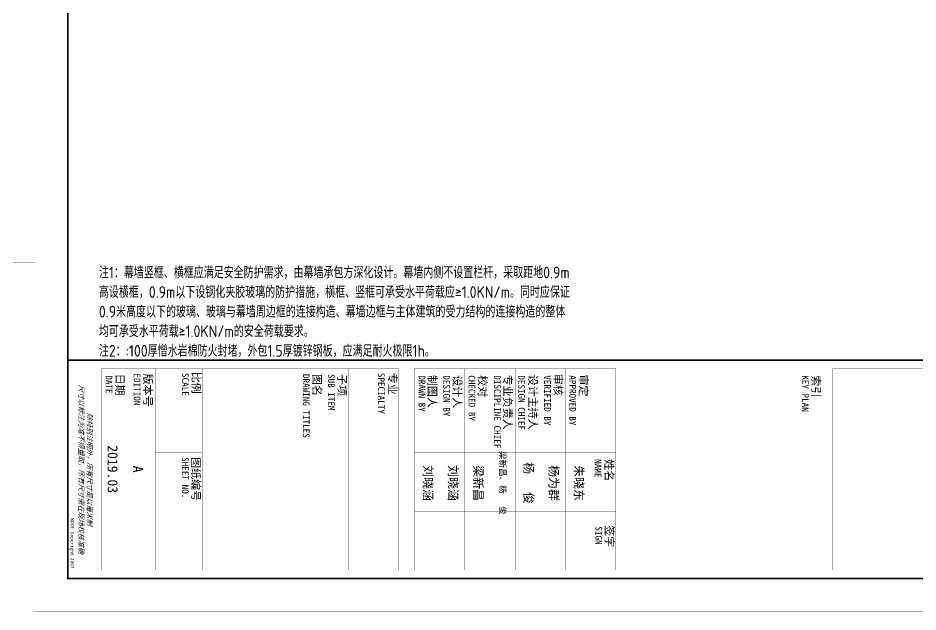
# Model space of a CAD drawing. Extents: x 198753 to 882193, y -399300 to 132460.
# Drawn here: x 366497 to 371862, y -209356 to -205816 of the extents above; entities that cross this region are included whole.
import ezdxf
from ezdxf.enums import TextEntityAlignment as Align

# ---------------------------------------------------------------- set-up
doc = ezdxf.new("R2010")
doc.units = 0
doc.header["$LTSCALE"] = 1000
doc.header["$MEASUREMENT"] = 0
for name, color, linetype in [('00-图签签名_10', 10, 'Continuous'), ('01-标注_符号', 200, 'Continuous'), ('A-C_玻璃幕墙', 140, 'Continuous')]:
    doc.layers.add(name, color=color, linetype=linetype)
doc.styles.get("Standard").update_dxf_attribs({"font": 'gbenor.shx', "bigfont": 'gbcbig.shx'})
doc.styles.add('华文细黑', font='STXIHEI.TTF', dxfattribs={"height": 10})
doc.styles.add('图签信息$0$华文细黑', font='STXIHEI.TTF', dxfattribs={"height": 10})

# ---------------------------------------------------------------- blocks, each defined once
blk = doc.blocks.new('图签信息$0$WDCE Copyright200X')
at = {"const_width": 0.016}
blk.add_lwpolyline([(-10.6, 1.26, 1), (-11.4, 1.26, 1)], format="xyb", close=True, dxfattribs=at)
at = {"style": '图签信息$0$华文细黑'}
for s, p in [('WDCE ', (-11.46, 0.5)), ('     Copyright ', (-3.51, 0.5))]:
    blk.add_text(s, height=1, dxfattribs=at).set_placement(p, align=Align.BOTTOM_RIGHT)
blk.add_text('c', height=0.6, dxfattribs=at).set_placement((-11.04, 1.35), align=Align.MIDDLE_CENTER)
blk.add_attdef('200X', text='', height=1, dxfattribs=at).set_placement((-0.45, 0.5), align=Align.BOTTOM_RIGHT)
blk = doc.blocks.new('图签信息')
at = {"const_width": 0.5}
blk.add_lwpolyline([(-65, 0), (0, 0), (0, 500.5), (-65, 500.5)], close=True, dxfattribs=at)
at = {"const_width": 0.05}
for points in [[(-62.5, 404.92), (-62.5, 227.83)], [(-62.5, 227.83), (-2.5, 227.83), (-2.5, 404.92)], [(-57.5, 234.85), (-7.5, 234.85)], [(-62.5, 227.83), (-2.5, 227.83)], [(-62.5, 217.74), (-2.5, 217.74)], [(-62.5, 103.26), (-2.5, 103.26), (-2.5, 163.26), (-62.5, 163.26), (-62.5, 103.26)], [(-37.5, 163.26), (-37.5, 103.26)], [(-20, 163.26), (-20, 103.26)], [(-62.5, 155.76), (-2.5, 155.76)], [(-62.5, 148.26), (-2.5, 148.26)], [(-62.5, 140.76), (-2.5, 140.76)], [(-62.5, 133.26), (-2.5, 133.26)], [(-62.5, 125.76), (-2.5, 125.76)], [(-62.5, 118.26), (-2.5, 118.26)], [(-62.5, 110.76), (-2.5, 110.76)], [(-62.5, 98.5), (-2.5, 98.5), (-2.5, 10), (-62.5, 10), (-62.5, 98.5)], [(-62.5, 83.5), (-2.5, 83.5)], [(-62.5, 76), (-2.5, 76)], [(-62.5, 40), (-2.5, 40)], [(-37.5, 40), (-37.5, 26)], [(-62.5, 26), (-2.5, 26)], [(-62.5, 18), (-2.5, 18)]]:
    blk.add_lwpolyline(points, dxfattribs=at)
blk.add_blockref('图签信息$0$WDCE Copyright200X', (-2.5, 0)).add_auto_attribs({'200X': '2007'})
at = {"style": '图签信息$0$华文细黑'}
for s, height, p in [('索引', 2.4, (-60.5, 224.14)), ('KEY PLAN', 2, (-60.5, 220.74)), ('姓名', 2.4, (-35.5, 162.47)), ('签字', 2.4, (-15.81, 162.57)), ('NAME', 2, (-35.5, 158.96)), ('SIGN', 2, (-15.5, 159.2)), ('审定', 2.4, (-60.73, 154.81)), ('APPROVED BY', 2, (-60.5, 151.44)), ('审核', 2.4, (-60.95, 147.29)), ('VERIFIED BY', 2, (-60.5, 143.91)), ('设计主持人', 2.4, (-60.68, 139.76)), ('DESIGN CHIEF', 2, (-60.5, 136.19)), ('专业负责人', 2.4, (-60.67, 132.26)), ('DISCIPLINE CHIEF', 2, (-60.5, 128.98)), ('校对', 2.4, (-60.5, 124.76)), ('CHECKED BY', 2, (-60.5, 121.37)), ('设计人', 2.4, (-60.5, 117.26)), ('DESIGN BY', 2, (-60.5, 113.83)), ('制图人', 2.4, (-60.61, 109.76)), ('DRAWN BY', 2, (-60.5, 106.5)), ('专业', 2.4, (-61.23, 97.93)), ('SPECIALTY', 2, (-61.23, 94.38)), ('子项', 2.4, (-60.88, 82.92)), ('SUB ITEM', 2, (-60.88, 79.5)), ('图名', 2.4, (-60.91, 75.41)), ('DRAWING TITLES', 2, (-60.91, 72)), ('比例', 2.4, (-61.56, 39.42)), ('图纸编号', 2.4, (-36.1, 39.32)), ('SCALE', 2, (-61.19, 36)), ('SHEET NO.', 2, (-36.1, 36)), ('版本号', 2.4, (-61, 25.03)), ('EDITION', 2, (-61.06, 21.61)), ('日期', 2.4, (-61, 16.68)), ('DATE', 2, (-60.5, 13.26))]:
    blk.add_text(s, height=height, dxfattribs=at).set_placement(p, align=Align.TOP_LEFT)
at = {"color": 4, "style": '图签信息$0$华文细黑'}
for s, p in [('A', (-32.53, 19.4)), ('2019.03', (-32.53, 11.84))]:
    blk.add_text(s, height=3, dxfattribs=at).set_placement(p, align=Align.CENTER)
at = {"style": '图签信息$0$华文细黑', "oblique": 20}
for s, p in [('除特别注明外，所有尺寸是以毫米制', (-32.5, 6.5)), ('尺寸以标注为准不得量取，所有尺寸需在现场校核准确', (-32.5, 4))]:
    blk.add_text(s, height=1.5, dxfattribs=at).set_placement(p, align=Align.MIDDLE_CENTER)
blk = doc.blocks.new('图框-A1+1-2')
for points, const_width in [([(0, 0), (1261, 0), (1261, 594), (0, 594)], 0.05), ([(1186, 584), (25, 584), (25, 10), (1186, 10)], 0.5)]:
    blk.add_lwpolyline(points, close=True, dxfattribs=dict(const_width=const_width))
blk = doc.blocks.new('KHDKJSAHDKJKJSADH')
at = {"layer": '00-图签签名_10', "attachment_point": 5, "style": '华文细黑'}
for s, insert, char_height, width in [('朱晓东', (132555, -261805), 260, 101600.4), ('杨为群', (132555, -262555), 260, 101600.4), ('杨   俊', (132555, -263305), 260, 101600.4), ('梁新昌、杨   俊', (132549, -264070), 182, 71120.28), ('梁新昌', (132555, -264805), 260, 101600.4), ('刘晓涵', (132555, -265555), 260, 101600.4), ('刘晓涵', (132555, -266305), 260, 101600.4)]:
    blk.add_mtext(s, dxfattribs=dict(at, insert=insert, char_height=char_height, width=width))
blk = doc.blocks.new('jdlkasjdlksad')
at = {"layer": '01-标注_符号', "color": 7, "ltscale": 20, "insert": (343219.6, -205215.9), "char_height": 70, "width": 2825.322, "attachment_point": 1}
blk.add_mtext('注1：幕墙竖框、横框应满足安全防护需求，由幕墙承包方深化设计。幕墙内侧不设置栏杆，采取距地0.9m高设横框，0.9m以下设钢化夹胶玻璃的防护措施，横框、竖框可承受水平荷载应≥1.0KN/m。同时应保证0.9米高度以下的玻璃、玻璃与幕墙周边框的连接构造、幕墙边框与主体建筑的受力结构的连接构造的整体均可承受水平荷载≥1.0KN/m的安全荷载要求。\\P注2：:100厚憎水岩棉防火封堵，外包1.5厚镀锌钢板，应满足耐火极限1h。', dxfattribs=at)

msp = doc.modelspace()

# ---------------------------------------------------------------- block references
at = {"xscale": 20, "yscale": 20, "zscale": 20, "rotation": 270}
for name, p in [('图框-A1+1-2', (354715.2, -182053.4)), ('图框-A1+1-2', (366595.2, -184135)), ('图签信息', (366795.2, -209155))]:
    msp.add_blockref(name, p, dxfattribs=at)
msp.add_blockref('jdlkasjdlksad', (23760, -2081.6))
at = {"layer": 'A-C_玻璃幕墙', "xscale": 0.2, "yscale": 0.2, "zscale": 0.2, "rotation": 270}
msp.add_blockref('KHDKJSAHDKJKJSADH', (422198.4, -182076.2), dxfattribs=at)

doc.saveas('drawing.dxf')
